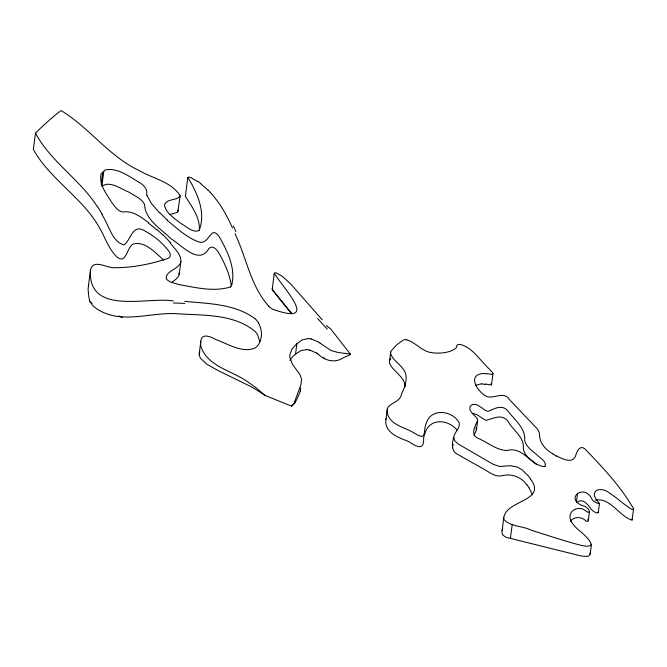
<?xml version="1.0" encoding="UTF-8"?>
<svg xmlns="http://www.w3.org/2000/svg" width="667" height="667" viewBox="0 0 667 667"><rect width="100%" height="100%" fill="white"/><g stroke="black" fill="none" stroke-linecap="round" stroke-linejoin="round"><path stroke-width="1" d="M406.712 339.803A6.42 5.111 21.5 0 0 403.477 339.953L396.707 344.831L390.987 351.084A6.503 5.603 15 0 0 390.745 354.01C392.88 359.913 398.841 363.198 402.401 368.167C409.163 375.388 405.553 385.826 401.659 393.53C400.508 402.034 390.92 402.243 387.469 408.162C385.059 420.81 399.116 426.188 408.496 429.965A65.85 63.899 -49.8 0 1 410.789 431.124L418.284 435.401L421.469 436.451A2.36 2.276 -39.1 0 0 423.362 435.534L424.27 433.542L424.937 427.997A21.286 20.719 20.3 0 1 426.08 423.92C430.207 407.554 452.743 410.155 459.204 422.945C460.188 428.197 454.927 431.699 453.91 436.501C452.009 442.838 450.617 451.742 458.262 454.677C467.909 460.363 477.83 465.566 487.444 471.311C491.696 473.937 496.523 476.913 501.734 475.771C511.155 473.295 521.427 476.805 526.963 485.001M530.407 478.856C547.674 501.609 505.127 499.783 503.718 518.426A4.227 4.06 89.2 0 0 504.085 519.643C510.83 526.913 522.936 525.846 531.457 530.29C546.473 534.967 561.381 540.02 576.555 544.147C601.209 551.234 588.828 538.261 578.156 529.623C573.395 525.338 566.258 517.667 572.136 511.372C575.329 507.895 581.149 507.537 584.967 510.188C589.803 515.074 590.97 510.122 586.393 507.37A11.764 9.872 15 0 0 584.984 506.378C562.556 500.242 584.334 481.307 592.379 500.042A11.748 9.005 21 0 0 593.597 501.2C605.336 507.787 594.314 499.491 594.189 494.505C595.197 486.968 605.494 489.286 609.471 493.08C617.208 497.966 623.787 504.552 631.607 509.288A2.118 1.059 30.6 0 0 632.975 509.488L633.65 508.896C620.977 486.677 602.559 467.25 584.826 448.849C579.982 444.664 576.755 451.417 575.763 455.394C573.045 464.349 562.281 458.929 556.745 456.003M172.036 282.216C175.254 279.748 179.656 277.08 179.256 272.411M576.797 502.568C582.574 497.265 588.102 504.736 591.187 509.221A11.714 8.788 22 0 0 592.404 510.38C593.422 511.381 598.116 514.624 598.049 511.914M503.693 517.292L501.984 532.916L502.976 535.167L505.961 537.277L581.082 555.961L585.826 556.453L588.594 556.045L590.137 554.31L589.97 552.776M474.062 435.167L476.288 430.49L476.055 427.647M476.438 429.781L477.614 420.694C477.922 417.359 473.962 415.991 472.528 413.457C465.616 406.645 473.128 400.909 480.24 406.837C483.225 408.129 485.709 412.406 489.453 410.93C495.097 407.954 503.01 404.669 507.795 410.889C514.565 419.868 525.788 428.206 524.704 440.562C526.155 447.082 532.433 450.85 537.085 455.027C540.07 458.137 546.773 461.264 545.122 466.241M570.368 521.344C573.803 516.408 581.424 516.558 585.551 520.543C586.727 522.311 589.336 521.252 587.894 519.31M179.173 274.437L180.882 261.614C181.274 253.952 174.145 248.524 170.135 242.83M89.778 301.034A44.197 43.197 40.9 0 1 88.803 296.998L88.086 288.944L90.479 269.835C93.455 258.046 107.812 268.968 115.616 267.692C133.483 267.692 151.567 263.882 168.443 258.246C171.719 256.512 170.018 252.451 168.176 250.3C162.006 242.588 154.244 236.068 145.564 231.357C132.366 222.586 131.282 239.77 124.045 244.947C112.84 241.904 109.73 228.047 104.436 218.968A136.385 132.208 -30 0 0 101.926 214.224M200.675 342.479C200.884 331.757 211.055 337.027 216.316 339.77C228.498 344.064 242.421 353.577 255.461 347.815C262.698 341.979 262.99 330.532 258.412 322.953M170.16 214.491L177.697 212.239L180.19 195.848C171.719 181.833 152.776 178.548 139.261 170.602C108.979 156.361 89.303 127.697 61.097 110.547A146.031 53.81 -53.9 0 0 35.468 133.1L33.35 149.408C49.95 179.281 81.607 196.998 98.791 226.538C104.811 236.418 108.137 248.157 116.458 256.503C126.405 265.508 126.63 247.249 133.208 243.997C145.264 240.845 155.403 252.943 163.74 260.113M101.251 184.309L102.81 172.311L103.785 171.394A5.078 4.344 28.1 0 1 105.311 169.885C117.951 167.484 129.748 176.922 140.145 182.983C144.172 185.368 147.524 189.328 146.715 194.23A10.872 8.496 30.9 0 0 147.007 195.573M90.479 269.835C87.502 316.041 147.09 296.59 173.303 300.925M103.785 171.394L101.834 186.418C109.788 180.182 120.802 189.028 128.589 191.954C134.05 195.614 141.462 198.207 144.547 204.452C145.022 219.735 161.239 228.989 170.985 238.744C180.782 244.38 198.966 265.691 208.613 248.924C212.973 243.438 218.151 251.342 220.143 255.211C225.354 264.774 229.832 275.029 231.341 285.876M185.351 196.482L187.802 177.639M199.141 354.327L200.825 341.329M272.278 288.728L274.287 273.203L276.088 272.745L282.341 276.338L290.537 283.825L322.278 319.818M289.937 360.372L292.204 357.17L295.523 354.169L296.915 343.688L302.268 339.853L308.312 338.553M389.52 361.18L390.704 352.076M385.926 419.535L387.285 409.046M485.117 384.009L491.479 384.992L493.013 373.678L491.679 371.544L485.318 365.016A68.067 30.724 33.7 0 1 483.7 363.248C478.139 357.262 473.111 350.358 465.674 346.565C463.223 345.348 456.728 342.029 456.478 346.948M510.422 538.269L512.239 524.245M576.455 501.951L577.505 493.863M588.261 520.727L589.436 511.639M590.187 554.044L591.471 544.139M598.299 512.548L599.5 503.31M595.247 500.05C610.305 497.299 618.951 515.899 631.966 520.21L633.65 508.896M300.317 391.137L297.532 397.949A49.241 37.994 7.4 0 0 296.865 399.216L295.039 402.768A9.505 7.337 7.4 0 1 294.389 403.543A14.107 10.88 7.4 0 1 290.954 405.895L264.874 395.339L262.423 393.672A144.631 111.606 7.4 0 0 249.375 385.834L217.951 370.51L206.72 364.132L200.392 358.112L199.225 355.336L199.525 352.701A9.213 9.08 50.6 0 1 199.925 351.559M452.543 447.015L453.201 444.397M386.126 418.609C383.375 431.482 397.307 437.377 407.078 440.862A61.164 59.188 -72.9 0 1 409.371 441.988C416.683 446.823 424.229 450.959 423.62 438.152A22.711 22.378 30.3 0 1 424.796 433.875C429.023 417.817 447.849 419.018 456.87 429.898M477.614 420.694C474.854 426.405 469.977 435.192 478.539 438.519C487.936 442.563 496.356 450.125 506.895 450.542C522.603 445.956 530.39 464.974 544.172 466.692A3.302 2.626 15.2 0 0 545.114 466.241M501.976 530.498L502.651 528.122M456.386 347.599C450.375 353.593 435.943 354.177 427.964 351.834C420.168 349.116 414.624 342.121 406.712 339.811M88.411 285.968L88.769 284.501M231.933 284.05C235.609 267.492 227.164 250.759 219.193 236.66C217.75 234.684 215.341 231.474 212.54 232.95C208.421 236.143 206.195 243.505 199.766 242.238C187.152 238.152 177.197 228.389 167.075 220.227M493.013 373.678L491.754 374.37L486.468 373.562M180.882 261.614C179.356 269.543 165.024 270.535 166.3 278.981C169.36 282.591 174.654 283.083 178.848 284.517C195.739 287.585 213.682 292.138 230.574 286.943M180.19 195.848C176.713 201.117 166.717 198.124 164.474 205.077C166.075 213.607 174.862 218.484 181.149 223.628C186.518 226.43 192.713 233.242 199.15 230.49C206.178 212.281 197.299 192.896 187.827 177.472L188.828 177.022L190.72 177.547L197.724 181.574M390.812 358.596L389.803 360.18A6.52 5.636 15 0 0 389.561 363.123C393.155 372.003 404.869 376.313 405.127 386.902M295.556 354.144L300.909 350.584L306.895 349.575M102.81 172.311L101.134 173.77C98.566 184.367 106.712 194.147 111.939 202.743C114.899 206.37 117.851 211.456 122.978 212.048C132.783 210.263 141.154 217.325 148.649 222.62M296.915 343.688L291.888 349.091L289.828 354.927A13.398 12.039 30.5 0 0 289.945 357.712L292.229 363.815A32.591 30.34 15.3 0 0 293.071 365.174L299.967 374.554L301.601 379.306L300.775 385.234L295.231 400.008A13.548 12.39 -68.3 0 1 294.547 401.334M185.701 196.215L185.376 196.398C191.879 206.803 200.183 217.417 199.358 230.59M475.854 385.293L481.732 383.742M483.525 373.487C465.991 374.546 478.114 392.796 487.202 396.682C495.181 398.833 504.085 390.387 510.13 400.383C517.6 408.029 524.804 415.916 532.274 423.562C535.151 426.738 539.244 429.781 539.561 434.4C539.178 443.188 545.956 450.042 553.21 454.002M89.728 301.042L92.596 305.386A24.012 18.534 7.4 0 0 95.648 308.054C120.819 325.779 150.892 311.364 178.723 313.857C204.435 315.424 234.826 313.99 255.511 331.874A19.576 17.284 17.7 0 1 257.612 334.976L259.838 341.646M184.726 301.367C208.387 303.635 234.951 303.852 254.811 318.593M472.211 413.523C477.747 413.64 481.316 418.484 486.051 420.352C494.555 418.126 503.452 412.706 509.413 423.537C514.249 430.957 523.395 437.152 523.395 446.757C522.703 454.294 529.94 458.988 534.901 463.357M311.206 338.928L317.725 341.679M309.763 350.058L316.258 352.951M118.951 315.941L122.261 317.492M317.934 353.985C324.721 360.655 335.034 363.565 343.388 357.704A49.45 38.161 7.4 0 1 344.972 357.028L348.758 355.394A9.505 7.337 7.4 0 0 349.666 354.802L350.442 354.144L339.536 352.643A31.257 7.595 18.4 0 1 338.486 352.568L331.007 350.542L320.068 343.138M90.128 302.343L92.154 303.302M273.562 309.555C320.043 325.746 284.184 289.536 274.287 273.203M255.669 387.394L264.874 395.339M200.775 183.834L207.67 189.837M535.901 464.174L536.618 464.757M326.438 325.579L330.657 328.939L350.325 353.994M268.793 306.203C250.517 286.118 246.523 257.579 234.976 233.667M157.003 229.515L162.448 234.642M159.355 212.715L151.451 203.477L146.982 195.573M210.263 192.471C219.902 202.726 226.78 215.199 232.483 227.972M272.645 287.902A3.443 2.66 7.4 0 0 272.294 289.67L291.737 313.34M291.321 313.69L272.286 289.67M97.415 206.778C80.065 179.481 50.759 161.839 35.468 133.1M529.214 488.119L532.549 494.839M491.104 383.692L491.579 384.709M323.937 357.57L324.654 358.754M177.939 210.022L178.197 211.222M632.133 519.26L632.224 519.876M453.802 437.335L454.552 440.562L458.179 443.98L493.255 464.34L499.75 466.491L510.18 465.708L516.717 466.85L522.078 469.785L528.156 475.763A44.964 40.995 1.1 0 1 530.457 478.823M483.617 373.67A20.427 12.798 38.5 0 1 486.543 373.787M556.645 456.178A45.006 29.665 25.7 0 1 553.085 454.169M527.022 484.959A44.697 41.271 -3.2 0 1 529.273 488.094M481.882 384.034A22.128 13.023 42.6 0 1 485.243 384.384M197.699 181.266A36.602 14.616 46.1 0 1 200.792 183.55M207.77 189.745A20.31 5.078 44 0 1 210.422 192.455M233.333 225.988A365.241 158.679 -85.8 0 1 235.86 231.666M273.487 309.705A19.968 15.124 29.8 0 1 268.668 306.32M327.28 329.106A95.981 17.717 45.2 0 1 317.642 318.493M317.759 341.604A33.542 23.045 34.4 0 1 320.118 343.071M308.329 338.628A14.232 10.855 37.9 0 1 311.214 339.011M295.131 401.734A24.362 21.644 -67.1 0 1 291.387 406.42M255.611 387.477A96.657 92.855 69.6 0 0 249.666 383.258C233.917 370.785 207.053 367.325 200.775 345.823A14.799 14.699 72.9 0 1 200.675 342.479M254.911 318.501A19.91 17.951 17.9 0 1 258.529 322.903M173.503 302.993A262.765 174.771 7.2 0 1 184.801 303.435M97.599 206.662A125.888 121.953 -19.9 0 1 102.076 214.149M167.367 219.968A127.197 103.91 26.6 0 1 159.663 212.49M231.949 284.05A23.92 19.66 2.8 0 1 230.607 286.96M162.64 234.484A148.316 132.966 19.2 0 1 170.335 242.688M148.299 223.003A125.813 110.997 21.1 0 1 156.628 229.865M316.283 352.901A32.066 19.626 34.8 0 1 317.959 353.935M306.92 349.675A14.782 10.622 38.8 0 1 309.763 350.175M300.3 387.944A11.531 11.014 -8 0 1 300.417 391.145"/></g></svg>
